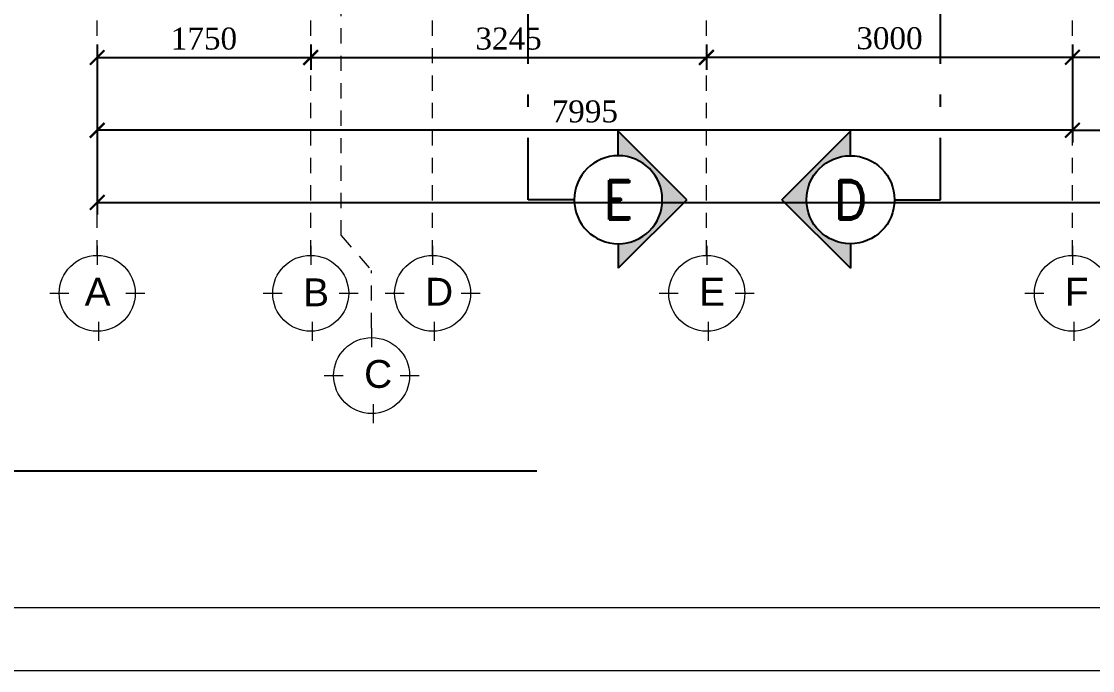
# Model space of a CAD drawing. Header units: millimetres. Extents: x -9564 to 494436, y -140371 to 4257.
# Drawn here: x -19.95 to -11.17, y 101.31 to 106.63 of the extents above; entities that cross this region are included whole.
import ezdxf
from ezdxf.enums import TextEntityAlignment as Align

# ---------------------------------------------------------------- set-up
doc = ezdxf.new("R2010")
doc.units = ezdxf.units.MM
doc.header["$MEASUREMENT"] = 0
for name, pattern in [('DASHDOTX2', [50.8, 25.4, -12.7, 0, -12.7]), ('DASHED2', [0.375, 0.25, -0.125]), ('HIDDEN2', [0.1875, 0.125, -0.0625])]:
    doc.linetypes.add(name, pattern=pattern)
doc.layers.get('DEFPOINTS').update_dxf_attribs({"lineweight": 18})
for name, color, linetype, lineweight in [('09-Arsiran', 8, 'Continuous', 5), ('AS', 8, 'HIDDEN2', 5), ('DIM', 1, 'Continuous', 5), ('LEGEND', 1, 'DASHED2', 50), ('XR-KOP A3_MOZART$0$A-TXTKOP', 3, 'Continuous', 5), ('XR-KOP A3_MOZART$0$KOP-A1$0$A-GRSKOP', 1, 'Continuous', 5)]:
    doc.layers.add(name, color=color, linetype=linetype, lineweight=lineweight)
doc.layers.add('1', color=5, linetype='Continuous')
doc.layers.add('NOT', color=1, linetype='Continuous')
doc.styles.add('HAND', font='ROMAND.SHX', dxfattribs={"width": 0.8, "height": 250})
doc.styles.add('NOTEXT1', font='arial.ttf')
doc.styles.add('NOTEXT4', font='arial.ttf')
doc.styles.add('ROMAND', font='romand.shx', dxfattribs={"width": 0.7})
doc.styles.get("Standard").update_dxf_attribs({"font": 'arial.ttf'})
doc.styles.add('style2', font='times.ttf', dxfattribs={"height": 0.18})
doc.styles.add('XR-KOP A3_MOZART$0$ROMAND', font='romand.shx', dxfattribs={"height": 2, "bigfont": 'bigfont.shx'})
doc.dimstyles.new('ISO-25', dxfattribs={"dimtxt": 0.18, "dimasz": 0.12, "dimexe": 0.1, "dimexo": 0.1, "dimgap": 0.0625, "dimtad": 1, "dimtoh": 1, "dimdec": 0, "dimlfac": 1000, "dimtxsty": 'style2', "dimblk": 'ARCHTICK', "dimcen": 0.15, "dimclrd": 1, "dimclre": 1, "dimclrt": 4, "dimadec": 0, "dimazin": 0, "dimtfac": 1, "dimtdec": 0, "dimtmove": 0, "dimatfit": 3, "dimldrblk": 'OBLIQUE', "dimfxl": 1, "dimarcsym": 0})

# ---------------------------------------------------------------- blocks, each defined once
blk = doc.blocks.new('hsdh')
at = {"layer": 'XR-KOP A3_MOZART$0$KOP-A1$0$A-GRSKOP', "color": 0, "linetype": 'Continuous', "lineweight": 5}
blk.add_lwpolyline([(145480.1, 82601), (107945.4, 82601), (107945.4, 56196.5), (145480.1, 56196.5)], close=True, dxfattribs=at)
at = {"layer": 'XR-KOP A3_MOZART$0$KOP-A1$0$A-GRSKOP', "color": 5, "linetype": 'Continuous', "lineweight": 5}
blk.add_lwpolyline([(145016.9, 82137.7), (108408.6, 82137.7), (108408.6, 56659.8), (145016.9, 56659.8)], close=True, dxfattribs=at)
blk = doc.blocks.new('NOT-28-ADI')
at = {"layer": 'NOT'}
blk.add_line((750, 0), (12100, 0), dxfattribs=at)
at = {"color": 5, "style": 'NOTEXT4'}
for tag, p in [('JDL1', (988, 765)), ('JDL2', (988, 250))]:
    blk.add_attdef(tag, p, '', height=350, dxfattribs=at)
at = {"color": 5, "style": 'NOTEXT4', "width": 0.85}
blk.add_attdef('NO', text='', height=300, dxfattribs=at).set_placement((68, 360), align=Align.MIDDLE_CENTER)
at = {"style": 'NOTEXT1', "width": 0.85}
blk.add_attdef('REF.', text='', height=200, dxfattribs=at).set_placement((0, -190), align=Align.TOP_CENTER)
blk.add_attdef('SCALE', (1020, -398), '', height=200, dxfattribs=at)
blk.add_attdef('ROOM', text='', height=200, dxfattribs=at).set_placement((3715, -388), align=Align.RIGHT)
blk = doc.blocks.new('_ArchTick')
at = {"color": 0, "linetype": 'ByBlock', "const_width": 0.15}
blk.add_lwpolyline([(-0.5, -0.5), (0.5, 0.5)], dxfattribs=at)
blk = doc.blocks.new('*D665')
at = {"layer": 'DEFPOINTS', "color": 0, "transparency": 16777216}
for p in [(203.8237, 148.7682), (205.5737, 148.7682), (205.5737, 148.5621)]:
    blk.add_point(p, dxfattribs=at)
at = {"layer": 'DIM', "color": 1, "lineweight": -2, "transparency": 16777216}
for p, q in [((203.8237, 148.6682), (203.8237, 148.4621)), ((205.5737, 148.6682), (205.5737, 148.4621)), ((203.8237, 148.5621), (205.5737, 148.5621))]:
    blk.add_line(p, q, dxfattribs=at)
at = {"layer": 'DIM', "color": 1, "lineweight": -2, "transparency": 16777216, "xscale": 0.12, "yscale": 0.12, "zscale": 0.12, "rotation": 180}
blk.add_blockref('_ArchTick', (203.8237, 148.5621), dxfattribs=at)
at = {"layer": 'DIM', "color": 1, "lineweight": -2, "transparency": 16777216, "xscale": 0.12, "yscale": 0.12, "zscale": 0.12}
blk.add_blockref('_ArchTick', (205.5737, 148.5621), dxfattribs=at)
at = {"layer": 'DIM', "color": 4, "transparency": 16777216, "insert": (204.6987, 148.7164), "char_height": 0.18, "attachment_point": 5, "style": 'style2'}
blk.add_mtext('1750', dxfattribs=at)
blk = doc.blocks.new('_Oblique')
at = {"color": 0, "linetype": 'ByBlock', "lineweight": -2}
blk.add_line((-0.5, -0.5), (0.5, 0.5), dxfattribs=at)
blk = doc.blocks.new('*D666')
at = {"layer": 'DEFPOINTS', "color": 0, "transparency": 16777216}
for p in [(205.5737, 148.7682), (208.8187, 148.7682), (208.8187, 148.5621)]:
    blk.add_point(p, dxfattribs=at)
at = {"layer": 'DIM', "color": 1, "lineweight": -2, "transparency": 16777216}
for p, q in [((205.5737, 148.6682), (205.5737, 148.4621)), ((208.8187, 148.6682), (208.8187, 148.4621)), ((205.5737, 148.5621), (208.8187, 148.5621))]:
    blk.add_line(p, q, dxfattribs=at)
at = {"layer": 'DIM', "color": 1, "lineweight": -2, "transparency": 16777216, "xscale": 0.12, "yscale": 0.12, "zscale": 0.12, "rotation": 180}
blk.add_blockref('_ArchTick', (205.5737, 148.5621), dxfattribs=at)
at = {"layer": 'DIM', "color": 1, "lineweight": -2, "transparency": 16777216, "xscale": 0.12, "yscale": 0.12, "zscale": 0.12}
blk.add_blockref('_ArchTick', (208.8187, 148.5621), dxfattribs=at)
at = {"layer": 'DIM', "color": 4, "transparency": 16777216, "insert": (207.1962, 148.7162), "char_height": 0.18, "attachment_point": 5, "style": 'style2'}
blk.add_mtext('3245', dxfattribs=at)
blk = doc.blocks.new('*D667')
at = {"layer": 'DEFPOINTS', "color": 0, "transparency": 16777216}
for p in [(208.8187, 148.7682), (211.8187, 148.7682), (211.8187, 148.5652)]:
    blk.add_point(p, dxfattribs=at)
at = {"layer": 'DIM', "color": 1, "lineweight": -2, "transparency": 16777216}
for p, q in [((208.8187, 148.6682), (208.8187, 148.4652)), ((211.8187, 148.6682), (211.8187, 148.4652)), ((208.8187, 148.5652), (211.8187, 148.5652))]:
    blk.add_line(p, q, dxfattribs=at)
at = {"layer": 'DIM', "color": 1, "lineweight": -2, "transparency": 16777216, "xscale": 0.12, "yscale": 0.12, "zscale": 0.12, "rotation": 180}
blk.add_blockref('_ArchTick', (208.8187, 148.5652), dxfattribs=at)
at = {"layer": 'DIM', "color": 1, "lineweight": -2, "transparency": 16777216, "xscale": 0.12, "yscale": 0.12, "zscale": 0.12}
blk.add_blockref('_ArchTick', (211.8187, 148.5652), dxfattribs=at)
at = {"layer": 'DIM', "color": 4, "transparency": 16777216, "insert": (210.3187, 148.7192), "char_height": 0.18, "attachment_point": 5, "style": 'style2'}
blk.add_mtext('3000', dxfattribs=at)
blk = doc.blocks.new('*D668')
at = {"layer": 'DEFPOINTS', "color": 0, "transparency": 16777216}
for p in [(211.8187, 148.7682), (213.4187, 148.7788), (213.4187, 148.5652)]:
    blk.add_point(p, dxfattribs=at)
at = {"layer": 'DIM', "color": 1, "lineweight": -2, "transparency": 16777216}
for p, q in [((213.4187, 148.6788), (213.4187, 148.4652)), ((211.8187, 148.6682), (211.8187, 148.4652)), ((211.8187, 148.5652), (213.4187, 148.5652))]:
    blk.add_line(p, q, dxfattribs=at)
at = {"layer": 'DIM', "color": 1, "lineweight": -2, "transparency": 16777216, "xscale": 0.12, "yscale": 0.12, "zscale": 0.12, "rotation": 180}
blk.add_blockref('_ArchTick', (211.8187, 148.5652), dxfattribs=at)
at = {"layer": 'DIM', "color": 1, "lineweight": -2, "transparency": 16777216, "xscale": 0.12, "yscale": 0.12, "zscale": 0.12}
blk.add_blockref('_ArchTick', (213.4187, 148.5652), dxfattribs=at)
at = {"layer": 'DIM', "color": 4, "transparency": 16777216, "insert": (212.6187, 148.7192), "char_height": 0.18, "attachment_point": 5, "style": 'style2'}
blk.add_mtext('1600', dxfattribs=at)
blk = doc.blocks.new('*D669')
at = {"layer": 'DEFPOINTS', "color": 0, "transparency": 16777216}
for p in [(203.8237, 148.5621), (211.8187, 148.5652), (203.8237, 147.9652)]:
    blk.add_point(p, dxfattribs=at)
at = {"layer": 'DIM', "color": 1, "lineweight": -2, "transparency": 16777216}
for p, q in [((203.8237, 148.4621), (203.8237, 147.8652)), ((211.8187, 148.4652), (211.8187, 147.8652)), ((211.8187, 147.9652), (203.8237, 147.9652))]:
    blk.add_line(p, q, dxfattribs=at)
at = {"layer": 'DIM', "color": 1, "lineweight": -2, "transparency": 16777216, "xscale": 0.12, "yscale": 0.12, "zscale": 0.12, "rotation": 180}
blk.add_blockref('_ArchTick', (203.8237, 147.9652), dxfattribs=at)
at = {"layer": 'DIM', "color": 1, "lineweight": -2, "transparency": 16777216, "xscale": 0.12, "yscale": 0.12, "zscale": 0.12}
blk.add_blockref('_ArchTick', (211.8187, 147.9652), dxfattribs=at)
at = {"layer": 'DIM', "color": 4, "transparency": 16777216, "insert": (207.8212, 148.1195), "char_height": 0.18, "attachment_point": 5, "style": 'style2'}
blk.add_mtext('7995', dxfattribs=at)
blk = doc.blocks.new('*D672')
at = {"layer": 'DEFPOINTS', "color": 0, "transparency": 16777216}
for p in [(203.8237, 147.9652), (221.4687, 147.9652), (221.4687, 147.3739)]:
    blk.add_point(p, dxfattribs=at)
at = {"layer": 'DIM', "color": 1, "lineweight": -2, "transparency": 16777216}
for p, q in [((203.8237, 147.8652), (203.8237, 147.2739)), ((221.4687, 147.8652), (221.4687, 147.2739)), ((203.8237, 147.3739), (221.4687, 147.3739))]:
    blk.add_line(p, q, dxfattribs=at)
at = {"layer": 'DIM', "color": 1, "lineweight": -2, "transparency": 16777216, "xscale": 0.12, "yscale": 0.12, "zscale": 0.12, "rotation": 180}
blk.add_blockref('_ArchTick', (203.8237, 147.3739), dxfattribs=at)
at = {"layer": 'DIM', "color": 1, "lineweight": -2, "transparency": 16777216, "xscale": 0.12, "yscale": 0.12, "zscale": 0.12}
blk.add_blockref('_ArchTick', (221.4687, 147.3739), dxfattribs=at)
at = {"layer": 'DIM', "color": 4, "transparency": 16777216, "insert": (212.6462, 147.5282), "char_height": 0.18, "attachment_point": 5, "style": 'style2'}
blk.add_mtext('17645', dxfattribs=at)
blk = doc.blocks.new('*D676')
at = {"layer": 'DEFPOINTS', "color": 0, "transparency": 16777216}
for p in [(211.8187, 148.3152), (217.3687, 148.3152), (217.3687, 147.9652)]:
    blk.add_point(p, dxfattribs=at)
at = {"layer": 'DIM', "color": 1, "lineweight": -2, "transparency": 16777216}
for p, q in [((211.8187, 148.2152), (211.8187, 147.8652)), ((217.3687, 148.2152), (217.3687, 147.8652)), ((211.8187, 147.9652), (217.3687, 147.9652))]:
    blk.add_line(p, q, dxfattribs=at)
at = {"layer": 'DIM', "color": 1, "lineweight": -2, "transparency": 16777216, "xscale": 0.12, "yscale": 0.12, "zscale": 0.12, "rotation": 180}
blk.add_blockref('_ArchTick', (211.8187, 147.9652), dxfattribs=at)
at = {"layer": 'DIM', "color": 1, "lineweight": -2, "transparency": 16777216, "xscale": 0.12, "yscale": 0.12, "zscale": 0.12}
blk.add_blockref('_ArchTick', (217.3687, 147.9652), dxfattribs=at)
at = {"layer": 'DIM', "color": 4, "transparency": 16777216, "insert": (214.5937, 148.1192), "char_height": 0.18, "attachment_point": 5, "style": 'style2'}
blk.add_mtext('5550', dxfattribs=at)
blk = doc.blocks.new('ARAH-4')
blk.add_hatch(color=8).paths.add_polyline_path([(-4.5, 0), (-7, 0), (0, -7), (7, 0), (4.5, 0, -1)])
at = {"color": 9}
for p, q in [((0, -7), (-7, 0)), ((-4.5, 0), (-7, 0)), ((0, -7), (7, 0)), ((4.5, 0), (7, 0))]:
    blk.add_line(p, q, dxfattribs=at)
blk.add_circle((0, 0), 4.5, dxfattribs=at)
at = {"color": 4, "style": 'ROMAND'}
blk.add_attdef('A', text='', height=4, dxfattribs=at).set_placement((0, 0), align=Align.MIDDLE_CENTER)
blk = doc.blocks.new('pot')
at = {"layer": '1', "linetype": 'DASHDOTX2', "ltscale": 0.02}
for points in [[(207.7297, 147.3958), (207.3527, 147.3958), (207.3527, 171.6414), (207.7297, 171.6414)], [(210.3553, 147.3958), (210.7323, 147.3958), (210.7323, 171.6414), (210.3553, 171.6414)]]:
    blk.add_lwpolyline(points, dxfattribs=at)
ref = blk.add_blockref('ARAH-4', (208.0907, 147.3958), dxfattribs=dict(xscale=-0.08021946471751401, yscale=0.08021946471751401, zscale=0.08021946471751398, rotation=90))
ref.add_attrib('A', 'E', dxfattribs={"color": 4, "height": 0.3209, "style": 'ROMAND'}).set_placement((208.0907, 147.3958), align=Align.MIDDLE_CENTER)
ref = blk.add_blockref('ARAH-4', (209.9943, 147.3958), dxfattribs=dict(xscale=0.08021946471751398, yscale=0.08021946471751398, zscale=0.08021946471751398, rotation=270))
ref.add_attrib('A', 'D', dxfattribs={"color": 4, "height": 0.3209, "style": 'ROMAND'}).set_placement((209.9943, 147.3958), align=Align.MIDDLE_CENTER)
blk = doc.blocks.new('as1')
at = {"layer": '09-Arsiran'}
for p, q in [((139.8883, 146.7735), (139.8883, 146.6178)), ((141.6383, 146.7735), (141.6383, 146.6178)), ((142.6383, 146.7735), (142.6383, 146.6178)), ((144.8858, 146.7735), (144.8858, 146.6178)), ((147.8833, 146.7735), (147.8833, 146.6178)), ((139.499, 146.3842), (139.6547, 146.3842)), ((140.1219, 146.3842), (140.2776, 146.3842)), ((141.249, 146.3842), (141.4047, 146.3842)), ((141.8719, 146.3842), (142.0276, 146.3842)), ((142.249, 146.3842), (142.4047, 146.3842)), ((142.8719, 146.3842), (143.0276, 146.3842)), ((144.4965, 146.3842), (144.6522, 146.3842)), ((145.1194, 146.3842), (145.2751, 146.3842)), ((147.494, 146.3842), (147.6497, 146.3842)), ((139.8994, 146.1508), (139.8994, 145.9951)), ((141.6494, 146.1508), (141.6494, 145.9951)), ((142.6494, 146.1508), (142.6494, 145.9951)), ((144.8969, 146.1508), (144.8969, 145.9951)), ((147.8944, 146.1508), (147.8944, 145.9951)), ((142.1383, 146.0992), (142.1383, 145.9435)), ((141.749, 145.7099), (141.9047, 145.7099)), ((142.3719, 145.7099), (142.5276, 145.7099)), ((142.1494, 145.4765), (142.1494, 145.3208))]:
    blk.add_line(p, q, dxfattribs=at)
for centre in [(139.8883, 146.3842), (141.6383, 146.3842), (142.6383, 146.3842), (144.8858, 146.3842), (147.8833, 146.3842), (142.1383, 145.7099)]:
    blk.add_circle(centre, 0.3115, dxfattribs=at)
at = {"layer": 'AS'}
for p, q in [((139.8883, 146.6956), (139.8883, 169.1895)), ((141.6383, 146.6956), (141.6383, 169.1895)), ((141.8883, 146.8579), (141.8883, 169.1895)), ((142.6383, 146.6956), (142.6383, 169.1895)), ((144.8833, 146.6956), (144.8833, 169.1895)), ((147.8833, 146.6956), (147.8833, 169.1895)), ((141.8883, 146.8579), (142.1383, 146.5718)), ((142.1383, 146.0992), (142.1383, 146.5718))]:
    blk.add_line(p, q, dxfattribs=at)
at = {"layer": '09-Arsiran', "color": 2, "char_height": 0.2281, "attachment_point": 1}
for s, insert in [('A', (139.7855, 146.5114)), ('B', (141.5764, 146.5063)), ('D', (142.5764, 146.5114)), ('E', (144.8239, 146.5114)), ('F', (147.8214, 146.5114)), ('C', (142.0764, 145.8372))]:
    blk.add_mtext_dynamic_manual_height_columns(s, width=0.054257, gutter_width=1.1404, heights=[0], dxfattribs=dict(at, insert=insert))
blk = doc.blocks.new('eshes')
at = {"layer": 'DIM'}
for base, p1, p2, picture, middle in [((205.5737, 148.5621), (203.8237, 148.7682), (205.5737, 148.7682), '*D665', (204.6987, 148.7164)), ((208.8187, 148.5621), (205.5737, 148.7682), (208.8187, 148.7682), '*D666', (207.1962, 148.7162)), ((211.8187, 148.5652), (208.8187, 148.7682), (211.8187, 148.7682), '*D667', (210.3187, 148.7192)), ((213.4187, 148.5652), (211.8187, 148.7682), (213.4187, 148.7788), '*D668', (212.6187, 148.7192)), ((203.8237, 147.9652), (211.8187, 148.5652), (203.8237, 148.5621), '*D669', (207.8212, 148.1195)), ((217.3687, 147.9652), (211.8187, 148.3152), (217.3687, 148.3152), '*D676', (214.5937, 148.1192)), ((221.4687, 147.3739), (203.8237, 147.9652), (221.4687, 147.9652), '*D672', (212.6462, 147.5282))]:
    dim = blk.add_linear_dim(base=base, p1=p1, p2=p2, dimstyle='ISO-25', dxfattribs=at)
    dim.commit()
    dim.dimension.update_dxf_attribs({"geometry": picture, "text_midpoint": middle})
blk = doc.blocks.new('A$C2a879c63')
for name, p in [('pot', (-194.2329, -143.5351)), ('eshes', (-194.2379, -143.5351)), ('as1', (-130.3025, -143.2907))]:
    blk.add_blockref(name, p)
at = {"layer": 'LEGEND', "xscale": 0.00111896417510141, "yscale": 0.00111896417510141, "zscale": 0.00111896417510141}
blk.add_blockref('hsdh', (-120.787, -62.8819), dxfattribs=at)
at = {"layer": 'NOT', "xscale": 0.0008571428572759032, "yscale": 0.0008571428572759032, "zscale": 0.0008571428572759032}
blk.add_blockref('NOT-28-ADI', (2.8183, 1.6381), dxfattribs=at)
at = {"color": 4, "style": 'HAND'}
for tag, height, rotation, p in [('DRY.WASHER', 0.054, 0, (11.9366, 24.9122)), ('PATIO', 0.135, 0, (20.9666, 21.5696)), ('GENSET', 0.135, 0, (18.2157, 17.1045)), ('PLANTERBOX', 0.135, 90, (22.169, 13.2959)), ('PLANTERBOX', 0.135, 0, (18.5224, 11.5633)), ('PATIO', 0.135, 0, (400.0395, 10.821)), ('CARPORT', 0.135, 0, (12.157, 9.7744)), ('CARPORT', 0.135, 0, (20.6202, 9.7744))]:
    blk.add_attdef(tag, text='', height=height, rotation=rotation, dxfattribs=at).set_placement(p, align=Align.MIDDLE)
at = {"layer": 'XR-KOP A3_MOZART$0$A-TXTKOP', "style": 'XR-KOP A3_MOZART$0$ROMAND'}
for tag, p in [('1:200', (37.0468, 3.1879)), ('1:100', (79.0468, 3.1879)), ('1:100', (121.0468, 3.1879)), ('1:100', (163.0468, 3.1879)), ('1:100', (205.0468, 3.1879)), ('1:100', (247.0468, 3.1879)), ('1:100', (289.0468, 3.1879)), ('1:100', (331.0468, 3.1879)), ('1:100', (373.0468, 3.1879)), ('1:100', (415.0468, 3.1879)), ('1:100', (457.0468, 3.1879)), ('1:100', (499.0468, 3.1879))]:
    blk.add_attdef(tag, text='', height=0.1296, dxfattribs=at).set_placement(p, align=Align.MIDDLE)

msp = doc.modelspace()

# ---------------------------------------------------------------- block references
msp.add_blockref('A$C2a879c63', (-28.9148, 101.3058))

doc.saveas('drawing.dxf')
